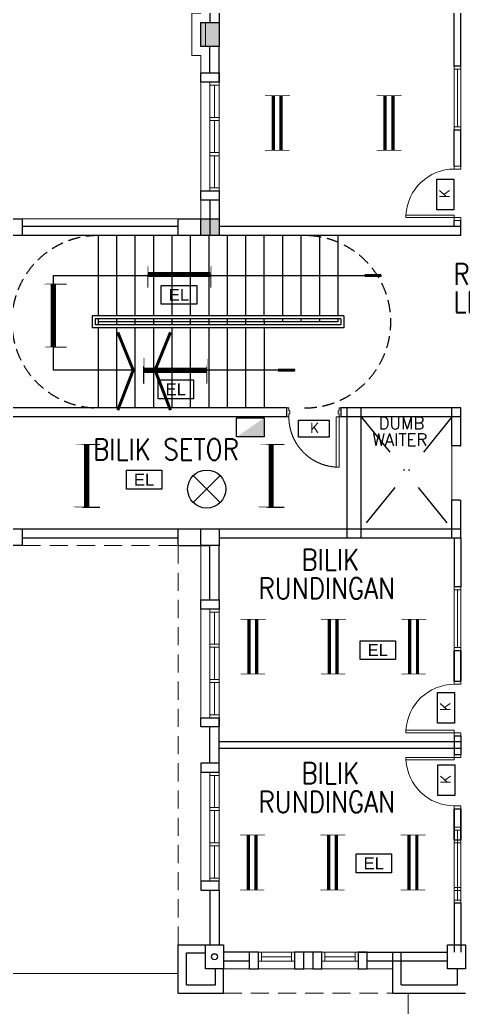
# Model space of a CAD drawing. Header units: inches. Extents: x -106504901 to 86801075, y -86378143 to 86869072.
# Drawn here: x 163171 to 170504, y 65055 to 81383 of the extents above; entities that cross this region are included whole.
import ezdxf
from ezdxf.enums import TextEntityAlignment as Align

# ---------------------------------------------------------------- set-up
doc = ezdxf.new("R2010")
doc.units = ezdxf.units.IN
doc.header["$MEASUREMENT"] = 0
for name, pattern in [('DASHDOT', [1, 0.5, -0.25, 0, -0.25]), ('DASHED', [19.05, 12.7, -6.35]), ('HIDDEN', [0.375, 0.25, -0.125])]:
    doc.linetypes.add(name, pattern=pattern)
doc.layers.get('0').update_dxf_attribs({"color": 255})
for name, color, linetype in [('BOMBA', 12, 'Continuous'), ('DOWNPIPE', 8, 'Continuous'), ('ELECT', 6, 'Continuous'), ('FITTING', 40, 'Continuous'), ('GRID', 8, 'DASHDOT'), ('LAMPU', 7, 'Continuous'), ('partition', 8, 'Continuous'), ('stair', 8, 'Continuous')]:
    doc.layers.add(name, color=color, linetype=linetype)
for name, color, linetype, lineweight in [('COLUMN', 8, 'Continuous', 30), ('DOOR', 8, 'Continuous', 20), ('LW', 8, 'Continuous', 20), ('ROOF', 8, 'Continuous', 20), ('t3', 8, 'Continuous', 25), ('wall', 8, 'Continuous', 30), ('WIN', 8, 'Continuous', 18)]:
    doc.layers.add(name, color=color, linetype=linetype, lineweight=lineweight)
doc.styles.add('LAILA', font='romans.shx', dxfattribs={"width": 0.85, "height": 350})
doc.styles.add('SANSSERIF', font='SAS_____.pfb', dxfattribs={"width": 0.7, "height": 700})
doc.styles.add('SIMPLEX', font='simplex.shx', dxfattribs={"width": 0.8})
doc.styles.add('VERDANA1000', font='romand.shx', dxfattribs={"height": 1000})

# ---------------------------------------------------------------- blocks, each defined once
blk = doc.blocks.new('dr16')
at = {"layer": 'DOOR', "color": 1}
blk.add_line((-2409712, -909071), (-2409602, -909071), dxfattribs=at)
for points in [[(-2409712, -909071), (-2409602, -909071), (-2409602, -909021), (-2409712, -909021)], [(-2410511, -909831), (-2409712, -909831), (-2409712, -909871), (-2410511, -909871)], [(-2409712, -909921), (-2409602, -909921), (-2409602, -909871), (-2409712, -909871)]]:
    blk.add_lwpolyline(points, close=True, dxfattribs=at)
at = {"layer": 'DOOR', "color": 9}
blk.add_arc((-2409712, -909871), 800, 90, 177.134, dxfattribs=at)
blk = doc.blocks.new('AW30')
at = {"layer": 'wall'}
for points in [[(-2473393, -914141), (-2473243, -914141), (-2473243, -913866), (-2473393, -913866)], [(-2472643, -914141), (-2472493, -914141), (-2472493, -913866), (-2472643, -913866)]]:
    blk.add_lwpolyline(points, close=True, dxfattribs=at)
at = {"layer": 'WIN', "color": 1}
for p, q in [((-2473243, -913866), (-2472643, -913866)), ((-2473218, -914016), (-2472643, -914016)), ((-2473193, -913941), (-2472693, -913941))]:
    blk.add_line(p, q, dxfattribs=at)
at = {"layer": 'WIN', "color": 2}
blk.add_line((-2473243, -914141), (-2472643, -914141), dxfattribs=at)
at = {"layer": 'WIN', "color": 1}
for points in [[(-2473243, -914016), (-2473193, -914016), (-2473193, -913866), (-2473243, -913866)], [(-2472693, -914016), (-2472643, -914016), (-2472643, -913866), (-2472693, -913866)]]:
    blk.add_lwpolyline(points, close=True, dxfattribs=at)
blk = doc.blocks.new('Dp900')
at = {"layer": 'DOOR', "color": 4}
for p, q in [((35, 150), (0, 150)), ((0, 0), (35, 0)), ((35, 150), (35, 100)), ((50, 100), (35, 100)), ((50, 50), (35, 50)), ((35, 50), (35, 0)), ((50, 100), (50, 50)), ((850, 100), (850, 50)), ((865, 100), (850, 100)), ((865, 50), (850, 50)), ((900, 150), (865, 150)), ((865, 150), (865, 100)), ((865, 50), (865, 0)), ((865, 0), (900, 0))]:
    blk.add_line(p, q, dxfattribs=at)
at = {"layer": 'DOOR', "color": 1}
for p, q in [((0, 150), (0, 0)), ((0, 150), (0, 0)), ((900, 150), (900, 0)), ((900, 150), (900, 0))]:
    blk.add_line(p, q, dxfattribs=at)
at = {"layer": 'DOOR'}
blk.add_lwpolyline([(35, 150), (35, 980), (85, 980), (85, 150)], close=True, dxfattribs=at)
at = {"layer": 'DOOR', "color": 9, "linetype": 'DASHED', "ltscale": 100}
blk.add_arc((35, 150), 830, 360, 86.5464, dxfattribs=at)
blk = doc.blocks.new('emergency light R')
at = {"layer": 'LAMPU', "color": 6, "linetype": 'Continuous'}
for p, q in [((0, 5), (0, 248)), ((0, 248), (459, 248)), ((459, 248), (459, 5)), ((459, 5), (0, 5))]:
    blk.add_line(p, q, dxfattribs=at)
at = {"layer": 'LAMPU', "color": 6, "linetype": 'Continuous', "style": 'SANSSERIF'}
blk.add_text('EL', height=153.8, dxfattribs=at).set_placement((97, 50))
blk = doc.blocks.new('DB')
at = {"layer": 'ELECT', "color": 2}
blk.add_lwpolyline([(42039, 19743), (42494, 19743), (42494, 19428), (42039, 19428)], close=True, dxfattribs=at)
blk.add_solid([(42494, 19743), (42494, 19428), (42039, 19428)], dxfattribs=at)
blk = doc.blocks.new('CEILING FAN C W HOOK')
at = {"layer": 'ELECT', "color": 6}
for p, q in [((-530, -530), (-85, -85)), ((-530, -85), (-85, -530))]:
    blk.add_line(p, q, dxfattribs=at)
blk.add_circle((-308, -308), 315, dxfattribs=at)

msp = doc.modelspace()

# ---------------------------------------------------------------- hatches: boundary and pattern name
at = {"layer": 'COLUMN'}
msp.add_hatch(color=256, dxfattribs=at).paths.add_polyline_path([(166166, 78090), (166466, 78090), (166466, 77815), (166166, 77815)])

# ---------------------------------------------------------------- linework, layer by layer
at = {"layer": 'BOMBA', "color": 8, "linetype": 'ByBlock', "ltscale": 10}
for p, q in [((170065, 78238), (170065, 78745)), ((170065, 78745), (170346, 78745)), ((170065, 78238), (170065, 78745)), ((170065, 78745), (170346, 78745)), ((170346, 78745), (170346, 78238)), ((170346, 78745), (170346, 78238)), ((170346, 78238), (170065, 78238)), ((170346, 78238), (170065, 78238)), ((170076, 69755), (170076, 70262)), ((170076, 70262), (170357, 70262)), ((170076, 69755), (170076, 70262)), ((170076, 70262), (170357, 70262)), ((170357, 70262), (170357, 69755)), ((170357, 70262), (170357, 69755)), ((170357, 69755), (170076, 69755)), ((170357, 69755), (170076, 69755)), ((170081, 68554), (170081, 69061)), ((170081, 69061), (170362, 69061)), ((170081, 68554), (170081, 69061)), ((170081, 69061), (170362, 69061)), ((170362, 69061), (170362, 68554)), ((170362, 69061), (170362, 68554)), ((170362, 68554), (170081, 68554)), ((170362, 68554), (170081, 68554))]:
    msp.add_line(p, q, dxfattribs=at)
at = {"layer": 'BOMBA', "color": 3, "linetype": 'ByBlock', "ltscale": 10}
for p, q in [((170065, 78238), (170065, 78745)), ((170065, 78745), (170346, 78745)), ((170346, 78745), (170346, 78238)), ((170346, 78238), (170065, 78238)), ((167779, 74764), (168286, 74764)), ((167779, 74484), (167779, 74764)), ((168286, 74764), (168286, 74484)), ((168286, 74484), (167779, 74484)), ((170076, 69755), (170076, 70262)), ((170076, 70262), (170357, 70262)), ((170357, 70262), (170357, 69755)), ((170357, 69755), (170076, 69755)), ((170081, 68554), (170081, 69061)), ((170081, 69061), (170362, 69061)), ((170362, 69061), (170362, 68554)), ((170362, 68554), (170081, 68554))]:
    msp.add_line(p, q, dxfattribs=at)
at = {"layer": 'COLUMN'}
for points in [[(166166, 81340), (166466, 81340), (166466, 80940), (166166, 80940)], [(166166, 78090), (166466, 78090), (166466, 77815), (166166, 77815)], [(166166, 78090), (166466, 78090), (166466, 77815), (166166, 77815)], [(166166, 72965), (166466, 72965), (166466, 72690), (166166, 72690)], [(166241, 66090), (166541, 66090), (166541, 65690), (166241, 65690)], [(170241, 66090), (170541, 66090), (170541, 65690), (170241, 65690)]]:
    msp.add_lwpolyline(points, close=True, dxfattribs=at)
msp.add_solid([(166166, 81340), (166466, 81340), (166166, 80940), (166466, 80940)], dxfattribs=at)
at = {"layer": 'DOWNPIPE'}
msp.add_circle((166391, 65890), 50, dxfattribs=at)
at = {"layer": 'FITTING', "color": 3}
for points, const_width in [([(167225, 80128), (167510, 80128)], 10.9), ([(167225, 80128), (167510, 80128)], 10.9), ([(167225, 80128), (167510, 80128)], 10.9), ([(167225, 80128), (167510, 80128)], 10.9), ([(167363, 79222), (167363, 80122)], 54.6), ([(167363, 79222), (167363, 80122)], 54.6), ([(167363, 79222), (167363, 80122)], 54.6), ([(167363, 79222), (167363, 80122)], 54.6), ([(167364, 80128), (167639, 80128)], 10.9), ([(167364, 80128), (167639, 80128)], 10.9), ([(167364, 80128), (167639, 80128)], 10.9), ([(167364, 80128), (167639, 80128)], 10.9), ([(167492, 79222), (167492, 80122)], 54.6), ([(167492, 79222), (167492, 80122)], 54.6), ([(167492, 79222), (167492, 80122)], 54.6), ([(167492, 79222), (167492, 80122)], 54.6), ([(169074, 80128), (169359, 80128)], 10.9), ([(169074, 80128), (169359, 80128)], 10.9), ([(169074, 80128), (169359, 80128)], 10.9), ([(169074, 80128), (169359, 80128)], 10.9), ([(169212, 79222), (169212, 80122)], 54.6), ([(169212, 79222), (169212, 80122)], 54.6), ([(169212, 79222), (169212, 80122)], 54.6), ([(169212, 79222), (169212, 80122)], 54.6), ([(169213, 80128), (169488, 80128)], 10.9), ([(169213, 80128), (169488, 80128)], 10.9), ([(169213, 80128), (169488, 80128)], 10.9), ([(169213, 80128), (169488, 80128)], 10.9), ([(169341, 79222), (169341, 80122)], 54.6), ([(169341, 79222), (169341, 80122)], 54.6), ([(169341, 79222), (169341, 80122)], 54.6), ([(169341, 79222), (169341, 80122)], 54.6), ([(167225, 79222), (167500, 79222)], 10.9), ([(167225, 79222), (167500, 79222)], 10.9), ([(167225, 79222), (167500, 79222)], 10.9), ([(167225, 79222), (167500, 79222)], 10.9), ([(167354, 79222), (167629, 79222)], 10.9), ([(167354, 79222), (167629, 79222)], 10.9), ([(167354, 79222), (167629, 79222)], 10.9), ([(167354, 79222), (167629, 79222)], 10.9), ([(169074, 79222), (169349, 79222)], 10.9), ([(169074, 79222), (169349, 79222)], 10.9), ([(169074, 79222), (169349, 79222)], 10.9), ([(169074, 79222), (169349, 79222)], 10.9), ([(169203, 79222), (169478, 79222)], 10.9), ([(169203, 79222), (169478, 79222)], 10.9), ([(169203, 79222), (169478, 79222)], 10.9), ([(169203, 79222), (169478, 79222)], 10.9), ([(165289, 77171), (166330, 77171)], 86.8), ([(163727, 75970), (163727, 77012)], 86.8), ([(165220, 75586), (166262, 75586)], 86.8), ([(164277, 73321), (164277, 74362)], 86.8), ([(167328, 73321), (167328, 74362)], 86.8), ([(166821, 71469), (167106, 71469)], 10.9), ([(166959, 70563), (166959, 71463)], 54.6), ([(166960, 71469), (167235, 71469)], 10.9), ([(167088, 70563), (167088, 71463)], 54.6), ([(168151, 71469), (168436, 71469)], 10.9), ([(168151, 71469), (168436, 71469)], 10.9), ([(168288, 70563), (168288, 71463)], 54.6), ([(168288, 70563), (168288, 71463)], 54.6), ([(168289, 71469), (168565, 71469)], 10.9), ([(168289, 71469), (168565, 71469)], 10.9), ([(168417, 70563), (168417, 71463)], 54.6), ([(168417, 70563), (168417, 71463)], 54.6), ([(169480, 71469), (169765, 71469)], 10.9), ([(169618, 70563), (169618, 71463)], 54.6), ([(169619, 71469), (169894, 71469)], 10.9), ([(169747, 70563), (169747, 71463)], 54.6), ([(166821, 70563), (167096, 70563)], 10.9), ([(166950, 70563), (167225, 70563)], 10.9), ([(168151, 70563), (168426, 70563)], 10.9), ([(168151, 70563), (168426, 70563)], 10.9), ([(168280, 70563), (168555, 70563)], 10.9), ([(168280, 70563), (168555, 70563)], 10.9), ([(169480, 70563), (169755, 70563)], 10.9), ([(169609, 70563), (169884, 70563)], 10.9), ([(166811, 67902), (167096, 67902)], 10.9), ([(166948, 66996), (166948, 67896)], 54.6), ([(166949, 67902), (167224, 67902)], 10.9), ([(167077, 66996), (167077, 67896)], 54.6), ([(168140, 67902), (168425, 67902)], 10.9), ([(168140, 67902), (168425, 67902)], 10.9), ([(168278, 66996), (168278, 67896)], 54.6), ([(168278, 66996), (168278, 67896)], 54.6), ([(168279, 67902), (168554, 67902)], 10.9), ([(168279, 67902), (168554, 67902)], 10.9), ([(168407, 66996), (168407, 67896)], 54.6), ([(168407, 66996), (168407, 67896)], 54.6), ([(169470, 67902), (169755, 67902)], 10.9), ([(169607, 66996), (169607, 67896)], 54.6), ([(169608, 67902), (169884, 67902)], 10.9), ([(169736, 66996), (169736, 67896)], 54.6), ([(166811, 66996), (167086, 66996)], 10.9), ([(166939, 66996), (167215, 66996)], 10.9), ([(168140, 66996), (168415, 66996)], 10.9), ([(168140, 66996), (168415, 66996)], 10.9), ([(168269, 66996), (168544, 66996)], 10.9), ([(168269, 66996), (168544, 66996)], 10.9), ([(169470, 66996), (169745, 66996)], 10.9), ([(169598, 66996), (169874, 66996)], 10.9)]:
    msp.add_lwpolyline(points, dxfattribs=dict(at, const_width=const_width))
at = {"layer": 'FITTING', "color": 3, "const_width": 17.4}
for points in [[(165289, 77390), (165289, 76952)], [(166330, 77390), (166330, 76952)], [(163509, 77012), (163946, 77012)], [(163509, 75970), (163946, 75970)], [(165220, 75804), (165220, 75367)], [(166262, 75804), (166262, 75367)], [(164059, 74362), (164496, 74362)], [(167110, 74362), (167547, 74362)], [(164059, 73321), (164496, 73321)], [(167110, 73321), (167547, 73321)]]:
    msp.add_lwpolyline(points, close=True, dxfattribs=at)
at = {"layer": 'GRID', "linetype": 'DASHDOT', "ltscale": 1500}
for p, q in [((170316, 74815), (168816, 72965)), ((168816, 74815), (170316, 72965))]:
    msp.add_line(p, q, dxfattribs=at)
at = {"layer": 'LW'}
for p, q in [((166166, 80353), (166166, 78553)), ((166166, 78403), (166166, 77965)), ((170316, 73440), (170316, 74340)), ((166166, 71790), (166166, 72815)), ((166166, 71640), (166166, 69840)), ((166166, 67140), (166166, 68940))]:
    msp.add_line(p, q, dxfattribs=at)
at = {"layer": 'LW', "linetype": 'HIDDEN', "ltscale": 1200}
for p, q in [((165791, 78090), (163216, 78090)), ((163216, 72690), (165791, 72690)), ((165791, 66090), (165791, 72690)), ((166541, 65290), (169341, 65290))]:
    msp.add_line(p, q, dxfattribs=at)
at = {"layer": 'LW'}
for points in [[(166166, 81778), (166166, 81490), (166016, 81490), (166016, 80790), (166166, 80790), (166166, 80503)], [(166316, 81340), (166241, 81340), (166241, 80940), (166316, 80940)]]:
    msp.add_lwpolyline(points, dxfattribs=at)
at = {"layer": 'partition'}
for p, q in [((170356, 80615), (170356, 82770)), ((170466, 80615), (170466, 82770)), ((170466, 80615), (170356, 80615)), ((170356, 78965), (170356, 79565)), ((170356, 79565), (170466, 79565)), ((170466, 78965), (170466, 79565)), ((170356, 77965), (170356, 78065)), ((170466, 77965), (170466, 78065)), ((170356, 72815), (170356, 72005)), ((170466, 72815), (170466, 72005)), ((170466, 72005), (170356, 72005)), ((170356, 70955), (170466, 70955)), ((170356, 70445), (170356, 70955)), ((170356, 70955), (170356, 70445)), ((170466, 70445), (170466, 70955)), ((170466, 70955), (170466, 70445)), ((170356, 70445), (170466, 70445)), ((170466, 69445), (166466, 69445)), ((170356, 69545), (170466, 69545)), ((170356, 69545), (170356, 69235)), ((170466, 69545), (170466, 69235)), ((170466, 69335), (166466, 69335)), ((170356, 69235), (170466, 69235)), ((170356, 69235), (170466, 69235)), ((170356, 67825), (170356, 68335)), ((170356, 68335), (170466, 68335)), ((170356, 68335), (170356, 67825)), ((170356, 68335), (170356, 67825)), ((170356, 68335), (170466, 68335)), ((170356, 68335), (170356, 68035)), ((170466, 67825), (170466, 68335)), ((170466, 68335), (170466, 67825)), ((170466, 68335), (170466, 67825)), ((170466, 68335), (170466, 68035)), ((170356, 67825), (170466, 67825)), ((170466, 66775), (170356, 66775)), ((170356, 66775), (170356, 65965)), ((170466, 66775), (170466, 65965))]:
    msp.add_line(p, q, dxfattribs=at)
at = {"layer": 'ROOF', "linetype": 'Continuous', "ltscale": 2000}
msp.add_line((169591, 62940), (169591, 65290), dxfattribs=at)
msp.add_lwpolyline([(162691, 73165), (158691, 73165), (158691, 65615), (165791, 65615)], dxfattribs=at)
at = {"layer": 'stair'}
for p, q in [((164466, 77815), (164466, 76490)), ((164771, 77815), (164771, 76490)), ((165076, 77815), (165076, 76490)), ((165381, 77815), (165381, 76490)), ((165686, 77815), (165686, 76490)), ((165991, 77815), (165991, 76490)), ((166296, 77815), (166296, 76490)), ((166601, 77815), (166601, 76490)), ((166906, 77815), (166906, 76490)), ((167211, 76490), (167211, 77815)), ((167516, 77815), (167516, 76490)), ((167821, 77815), (167821, 76490)), ((168126, 77815), (168126, 76490)), ((168431, 77815), (168431, 76490)), ((163729, 75590), (163729, 77153)), ((163729, 77153), (169153, 77153)), ((164366, 76490), (164366, 76290)), ((168531, 76490), (164366, 76490)), ((164416, 76440), (164416, 76340)), ((168481, 76440), (164416, 76440)), ((164466, 76440), (164466, 76340)), ((164771, 76440), (164771, 76340)), ((165076, 76440), (165076, 76340)), ((165381, 76440), (165381, 76340)), ((165686, 76440), (165686, 76340)), ((165991, 76440), (165991, 76390)), ((166296, 76440), (166296, 76390)), ((166601, 76440), (166601, 76390)), ((166906, 76440), (166906, 76390)), ((167211, 76390), (167211, 76440)), ((167516, 76440), (167516, 76390)), ((167821, 76440), (167821, 76390)), ((168126, 76440), (168126, 76390)), ((168431, 76440), (168431, 76390)), ((168481, 76440), (168481, 76340)), ((168531, 76490), (168531, 76290)), ((168531, 76290), (164366, 76290)), ((168481, 76340), (164416, 76340)), ((168431, 76390), (164466, 76390)), ((164466, 76290), (164466, 74965)), ((164771, 76290), (164771, 74965)), ((165076, 76290), (165076, 74965)), ((165381, 76290), (165381, 74965)), ((165686, 76290), (165686, 74965)), ((165991, 76390), (165991, 76340)), ((165991, 76290), (165991, 74965)), ((166296, 76390), (166296, 76340)), ((166296, 76290), (166296, 74965)), ((166601, 76390), (166601, 76340)), ((166601, 76290), (166601, 74965)), ((166906, 76390), (166906, 76340)), ((166906, 76290), (166906, 74965)), ((167211, 76390), (167211, 76340)), ((167211, 76290), (167211, 74965)), ((165076, 75590), (163729, 75590)), ((167722, 75590), (165381, 75590))]:
    msp.add_line(p, q, dxfattribs=at)
at = {"layer": 'stair', "const_width": 50}
for points in [[(169151, 77153), (168872, 77153)], [(164792, 76215), (165047, 75590), (164792, 74928)], [(165663, 76215), (165408, 75590), (165663, 74928)], [(167722, 75590), (167443, 75590)]]:
    msp.add_lwpolyline(points, dxfattribs=at)
at = {"layer": 'stair', "linetype": 'HIDDEN', "ltscale": 800}
for centre, start, end in [((164466, 76390), 90, 270), ((167881, 76390), 270, 90)]:
    msp.add_arc(centre, 1425, start, end, dxfattribs=at)
at = {"layer": 'wall'}
for p, q in [((166316, 81778), (166316, 81340)), ((166466, 81778), (166466, 81340)), ((166316, 80503), (166316, 80940)), ((166466, 80353), (166466, 80940)), ((166466, 78553), (166466, 77965)), ((166316, 78403), (166316, 77965)), ((162691, 78090), (163216, 78090)), ((162691, 78090), (163216, 78090)), ((163216, 77815), (163216, 78090)), ((163216, 77815), (163216, 78090)), ((165791, 77815), (165791, 78090)), ((165791, 78090), (166466, 78090)), ((165791, 77815), (165791, 78090)), ((165791, 78090), (166466, 78090)), ((165791, 77965), (163216, 77965)), ((165791, 77965), (163216, 77965)), ((165791, 77965), (163216, 77965)), ((166316, 77965), (166316, 77815)), ((166316, 77965), (166316, 77815)), ((166316, 77965), (166316, 77815)), ((170466, 77965), (166466, 77965)), ((166466, 77965), (166466, 77815)), ((166466, 77965), (166466, 77815)), ((170466, 77815), (170466, 77965)), ((170466, 77815), (162816, 77815)), ((170466, 77815), (163041, 77815)), ((167586, 74965), (162816, 74965)), ((167586, 74965), (162816, 74965)), ((167586, 74815), (167586, 74965)), ((167586, 74815), (167586, 74965)), ((167586, 74815), (167586, 74965)), ((170466, 74965), (168486, 74965)), ((168486, 74815), (168486, 74965)), ((168486, 74815), (168486, 74965)), ((168586, 72815), (168586, 74965)), ((168816, 72815), (168816, 74965)), ((170316, 74340), (170316, 74965)), ((170466, 74340), (170466, 74965)), ((167586, 74815), (162816, 74815)), ((167586, 74815), (162816, 74815)), ((167586, 74815), (162816, 74815)), ((170466, 74815), (168486, 74815)), ((170336, 74340), (170316, 74340)), ((170446, 74340), (170336, 74340)), ((170446, 74340), (170466, 74340)), ((170316, 72815), (170316, 73440)), ((170336, 73440), (170316, 73440)), ((170446, 73440), (170336, 73440)), ((170446, 73440), (170466, 73440)), ((170466, 72815), (170466, 73440)), ((163041, 72965), (170466, 72965)), ((163216, 72690), (163216, 72965)), ((165791, 72690), (165791, 72965)), ((166466, 72840), (166466, 72690)), ((163216, 72690), (162691, 72690)), ((163216, 72815), (165791, 72815)), ((163216, 72815), (165791, 72815)), ((165791, 72690), (166316, 72690)), ((166316, 71790), (166316, 72690)), ((166466, 72815), (170466, 72815)), ((166466, 71790), (166466, 72690)), ((166466, 68940), (166466, 69840)), ((166316, 69090), (166316, 69690)), ((166316, 66990), (166316, 66090)), ((166466, 66990), (166466, 66090)), ((165791, 66090), (166316, 66090)), ((165791, 65290), (165791, 66090)), ((165926, 65955), (166241, 65955)), ((165926, 65425), (165926, 65955)), ((167116, 65965), (166541, 65965)), ((166966, 65815), (166541, 65815)), ((168166, 65965), (167716, 65965)), ((168766, 65965), (170241, 65965)), ((170241, 65815), (168916, 65815)), ((169341, 65290), (169341, 65965)), ((169476, 65425), (169476, 65965)), ((166406, 65425), (166406, 65695)), ((166541, 65290), (166541, 65690)), ((170406, 65425), (170406, 65695)), ((165926, 65425), (166406, 65425)), ((169476, 65425), (170406, 65425)), ((165791, 65290), (166541, 65290)), ((169341, 65290), (170541, 65290))]:
    msp.add_line(p, q, dxfattribs=at)
for points in [[(166466, 80503), (166466, 80353), (166166, 80353), (166166, 80503)], [(166466, 78553), (166466, 78403), (166166, 78403), (166166, 78553)], [(166466, 71790), (166466, 71640), (166166, 71640), (166166, 71790)], [(166466, 69840), (166466, 69690), (166166, 69690), (166166, 69840)], [(166466, 68940), (166466, 69090), (166166, 69090), (166166, 68940)], [(166466, 66990), (166466, 67140), (166166, 67140), (166166, 66990)]]:
    msp.add_lwpolyline(points, close=True, dxfattribs=at)
at = {"layer": 'WIN'}
for p, q in [((170356, 79565), (170356, 80615)), ((170411, 79615), (170411, 80565)), ((170466, 79565), (170466, 80615)), ((166466, 78553), (166466, 80353)), ((166316, 78578), (166316, 80328)), ((166391, 80303), (166391, 79769)), ((166391, 79719), (166391, 79186)), ((166391, 79136), (166391, 78603)), ((165791, 78090), (163216, 78090)), ((166466, 77815), (166466, 78090)), ((166466, 77815), (166466, 78090)), ((166466, 72690), (166466, 72965)), ((170356, 70955), (170356, 72005)), ((170411, 71005), (170411, 71955)), ((170466, 70955), (170466, 72005)), ((166316, 69865), (166316, 71615)), ((166391, 71590), (166391, 71057)), ((166466, 69840), (166466, 71640)), ((166391, 71007), (166391, 70473)), ((166391, 70423), (166391, 69890)), ((166316, 68915), (166316, 67165)), ((166466, 68940), (166466, 67140)), ((166391, 68357), (166391, 68890)), ((166391, 67773), (166391, 68307)), ((170356, 66985), (170356, 68035)), ((170411, 67985), (170411, 67035)), ((170466, 68035), (170466, 66985)), ((170356, 67825), (170356, 66775)), ((170411, 67775), (170411, 66825)), ((170466, 67825), (170466, 66775)), ((166391, 67190), (166391, 67723)), ((166541, 65690), (169341, 65690))]:
    msp.add_line(p, q, dxfattribs=at)
for points in [[(170466, 80615), (170356, 80615), (170356, 80565), (170466, 80565)], [(166316, 80353), (166316, 80303), (166466, 80303), (166466, 80353)], [(166316, 79769), (166316, 79719), (166466, 79719), (166466, 79769)], [(170466, 79615), (170356, 79615), (170356, 79565), (170466, 79565)], [(166316, 79186), (166316, 79136), (166466, 79136), (166466, 79186)], [(166316, 78603), (166316, 78553), (166466, 78553), (166466, 78603)], [(170466, 72005), (170356, 72005), (170356, 71955), (170466, 71955)], [(166316, 71640), (166316, 71590), (166466, 71590), (166466, 71640)], [(166316, 71057), (166316, 71007), (166466, 71007), (166466, 71057)], [(170466, 71005), (170356, 71005), (170356, 70955), (170466, 70955)], [(166316, 70473), (166316, 70423), (166466, 70423), (166466, 70473)], [(166316, 69890), (166316, 69840), (166466, 69840), (166466, 69890)], [(166316, 68890), (166316, 68940), (166466, 68940), (166466, 68890)], [(166316, 68307), (166316, 68357), (166466, 68357), (166466, 68307)], [(170356, 67985), (170466, 67985), (170466, 68035), (170356, 68035)], [(166316, 67723), (166316, 67773), (166466, 67773), (166466, 67723)], [(170466, 67775), (170356, 67775), (170356, 67825), (170466, 67825)], [(166316, 67140), (166316, 67190), (166466, 67190), (166466, 67140)], [(170356, 66985), (170466, 66985), (170466, 67035), (170356, 67035)], [(170466, 66775), (170356, 66775), (170356, 66825), (170466, 66825)]]:
    msp.add_lwpolyline(points, close=True, dxfattribs=at)

# ---------------------------------------------------------------- block references
msp.add_blockref('CEILING FAN C W HOOK', (166570, 73931))
at = {"layer": 'DOOR'}
for p in [(2580068, 987986), (2580068, 979466)]:
    msp.add_blockref('dr16', p, dxfattribs=at)
at = {"layer": 'DOOR', "rotation": 180}
msp.add_blockref('Dp900', (168486, 74965), dxfattribs=at)
at = {"layer": 'DOOR', "xscale": -1, "rotation": 180}
msp.add_blockref('dr16', (2580068, -840686), dxfattribs=at)
msp.add_blockref('dr16', (2580068, -840686), dxfattribs=at)
at = {"layer": 'LAMPU', "color": 8, "xscale": 1.27951153594687, "yscale": 1.27951153594687, "zscale": 1.27951153594687}
for p in [(165510, 76673), (165458, 75111), (164934, 73616), (168798, 70799), (168731, 67273)]:
    msp.add_blockref('emergency light R', p, dxfattribs=at)
at = {"layer": 'LAMPU', "color": 1}
msp.add_blockref('DB', (124717, 55058), dxfattribs=at)
at = {"layer": 'WIN'}
for p in [(2640359, 979832), (2641409, 979832)]:
    msp.add_blockref('AW30', p, dxfattribs=at)

# ---------------------------------------------------------------- texts
at = {"layer": 'BOMBA', "color": 8, "linetype": 'ByBlock', "ltscale": 10, "style": 'SIMPLEX'}
for p in [(170275, 78434), (170275, 78434), (170286, 69951), (170286, 69951), (170291, 68750), (170291, 68750)]:
    msp.add_text('K', height=162, rotation=90, dxfattribs=at).set_placement(p)
at = {"layer": 'BOMBA', "color": 3, "linetype": 'ByBlock', "ltscale": 10, "style": 'SIMPLEX'}
for p in [(170275, 78434), (170286, 69951), (170291, 68750)]:
    msp.add_text('K', height=162, rotation=90, dxfattribs=at).set_placement(p)
msp.add_text('K', height=162, dxfattribs=at).set_placement((167975, 74555))
at = {"layer": 't3', "style": 'LAILA', "width": 0.85}
for s, p in [('R. TANGGA/', (170341, 77351)), ('LEGAR', (170341, 76891)), ('BILIK SETOR', (164383, 74454)), ('BILIK', (167827, 72631)), ('RUNDINGAN', (167118, 72158)), ('BILIK', (167827, 69100)), ('RUNDINGAN', (167118, 68626))]:
    msp.add_text(s, height=350, dxfattribs=at).set_placement(p, align=Align.TOP_LEFT)
at = {"layer": 't3', "style": 'VERDANA1000'}
for s, p in [('DUMB', (169105, 74815)), ('WAITER', (169001, 74540))]:
    msp.add_text(s, height=200, dxfattribs=at).set_placement(p, align=Align.TOP_LEFT)

doc.saveas('drawing.dxf')
